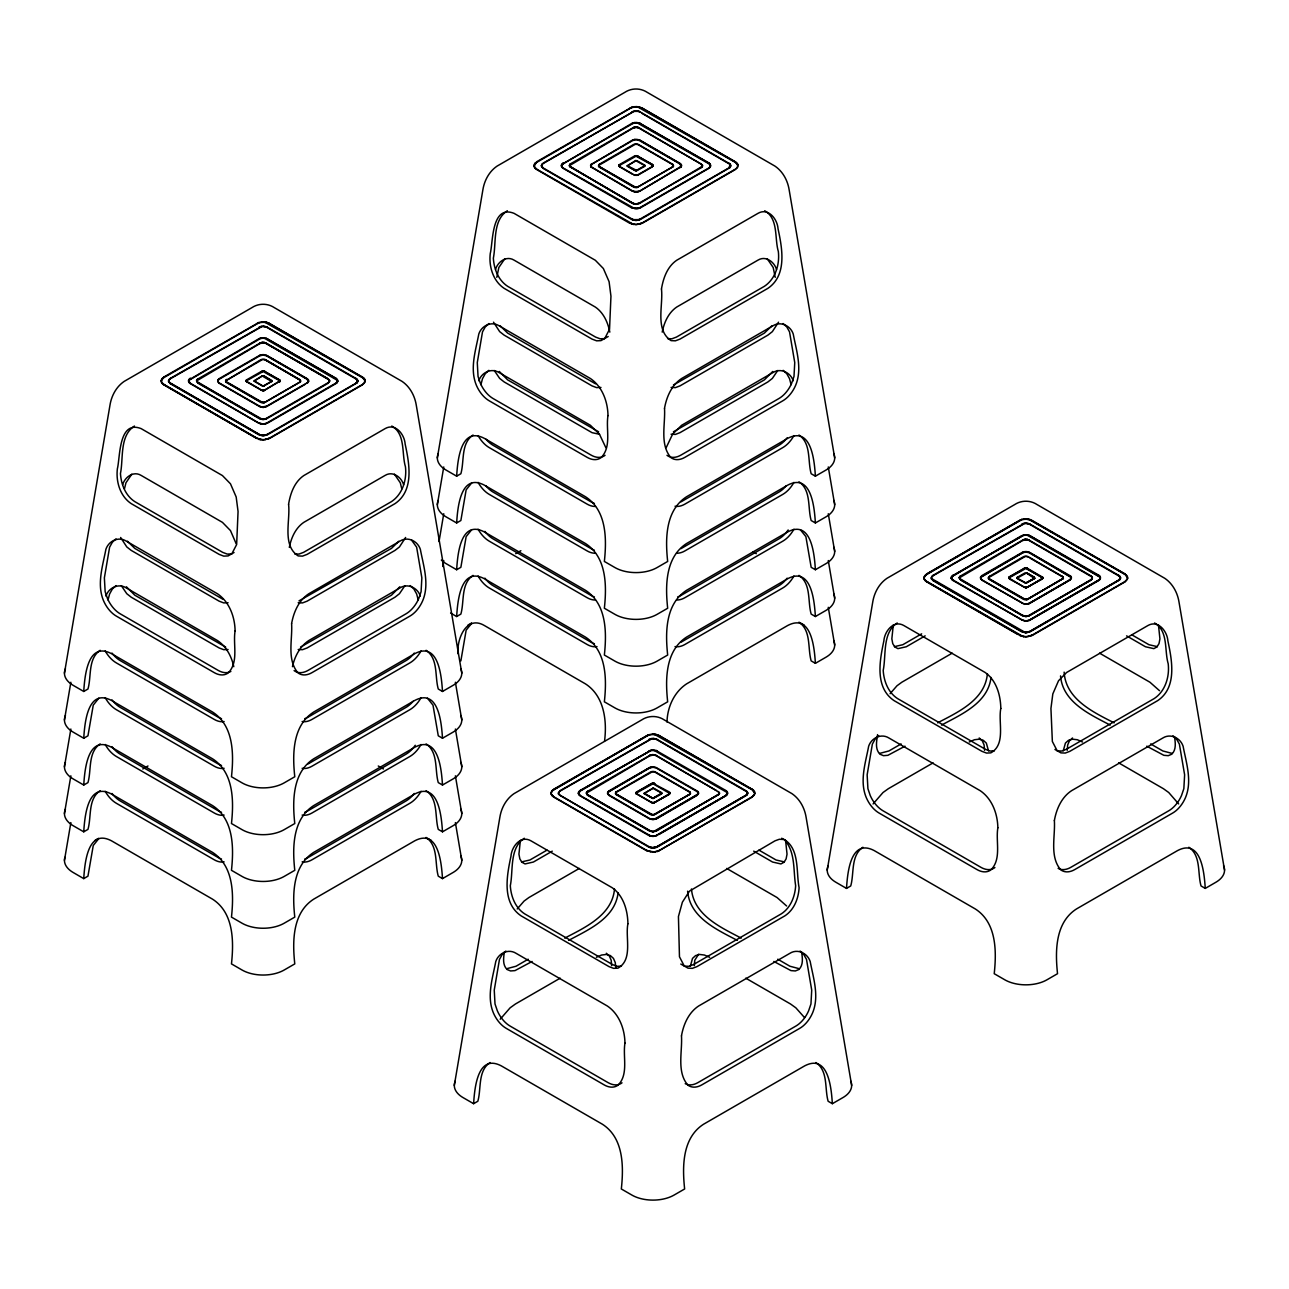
<?xml version="1.0" encoding="UTF-8"?>
<svg xmlns="http://www.w3.org/2000/svg" width="1289" height="1289" viewBox="0 0 1289 1289"><rect width="100%" height="100%" fill="white"/><g stroke="black" fill="none" stroke-linecap="round" stroke-linejoin="round"><path stroke-width="1.5" d="M604.557 741.03C607.151 720.68 604.187 695.979 585.464 683.879L484.342 625.503C466.328 614.837 456.499 639.425 458.078 653.797M667.009 722.082C667.283 707.355 674.066 692.145 686.57 683.879L787.692 625.503C811.796 612.887 814.422 648.866 815.389 663.319L825.943 657.229A29.84 17.224 0 0 0 833.677 640.585M694.304 965.606L694.787 960.224L698.638 954.182M1067.211 750.327L1067.679 744.945L1069.499 740.724L1072.545 737.969M690.34 966.202L692.515 958.388L695.577 955.6L699.637 954.456L704.422 955.036L709.611 957.276M1063.232 750.907L1065.423 743.092L1068.468 740.321L1072.529 739.177L1077.314 739.741L1082.502 741.997M618.124 892.729C615.095 918.348 588.396 929.707 568.642 940.39M991.032 677.434C988.002 703.069 961.288 714.412 941.534 725.095M504.386 951.894C503.516 957.791 502.372 964.897 507.076 969.505L510.589 970.955L514.988 970.617L532.115 961.465M520.385 840.315L518.935 854.14L519.854 858.893L521.932 862.244L525.042 863.936L533.404 862.035L552.272 851.143M614.515 888.975C612.227 915.303 584.98 927.468 564.727 938.134M877.567 734.617C876.697 741.094 874.764 749.038 879.968 754.21L883.481 755.676L887.879 755.322L905.007 746.186M893.277 625.02L891.843 638.845L892.745 643.614L894.824 646.949L897.934 648.641L906.296 646.756L925.164 635.864M987.406 673.68C985.118 700.008 957.872 712.173 937.619 722.839M496.797 277.344L498.859 267.468L504.74 258.847M460.866 660.886L466.151 630.192L471.726 623.248M65.465 668.717A29.84 17.224 0 0 0 73.199 685.361L83.737 691.468C84.72 676.999 87.346 641.02 111.434 653.636L212.556 712.027C233.921 725.771 233.857 754.419 231.472 776.751L242.01 782.842A29.84 17.224 0 0 0 284.225 782.842L294.778 776.751C292.377 754.419 292.329 725.771 313.678 712.027L414.8 653.636C438.904 641.02 441.515 676.999 442.498 691.468L453.051 685.361A29.84 17.224 0 0 0 460.769 668.717M65.465 715.508A29.84 17.224 0 0 0 73.199 732.152L83.737 738.243C84.72 723.79 87.346 687.81 111.434 700.426L212.556 758.802C233.921 772.546 233.857 801.21 231.472 823.542L242.01 829.633A29.84 17.224 0 0 0 284.225 829.633L294.778 823.542C292.377 801.21 292.329 772.546 313.678 758.802L414.8 700.426C438.904 687.81 441.515 723.79 442.498 738.243L453.051 732.152A29.84 17.224 0 0 0 460.769 715.508M65.465 762.298A29.84 17.224 0 0 0 73.199 778.943L83.737 785.033C84.72 770.58 87.346 734.601 111.434 747.217L212.556 805.593C233.921 819.337 233.857 847.985 231.472 870.317L242.01 876.407A29.84 17.224 0 0 0 284.225 876.407L294.778 870.317C292.377 847.985 292.329 819.337 313.678 805.593L414.8 747.217C438.904 734.601 441.515 770.58 442.498 785.033L453.051 778.943A29.84 17.224 0 0 0 460.769 762.298M65.465 809.089A29.84 17.224 0 0 0 73.199 825.733L83.737 831.824C84.72 817.371 87.346 781.392 111.434 793.992L212.556 852.383C233.921 866.127 233.857 894.775 231.472 917.107L242.01 923.198A29.84 17.224 0 0 0 284.225 923.198L294.778 917.107C292.377 894.775 292.329 866.127 313.678 852.383L414.8 793.992C438.904 781.392 441.515 817.371 442.498 831.824L453.051 825.733A29.84 17.224 0 0 0 460.769 809.089M64.901 857.33A29.84 17.224 0 0 0 73.199 872.508L83.737 878.615C84.72 864.146 87.346 828.166 111.434 840.782L212.556 899.174C233.921 912.918 233.857 941.566 231.472 963.898L242.01 969.989A29.84 17.224 0 0 0 284.225 969.989L294.778 963.898C292.377 941.566 292.329 912.918 313.678 899.174L414.8 840.782C438.904 828.166 441.515 864.146 442.498 878.615L453.051 872.508A29.84 17.224 0 0 0 460.769 855.88M438.357 453.438A29.84 17.224 0 0 0 446.091 470.082L456.644 476.173C457.611 461.72 460.237 425.741 484.342 438.357L585.464 496.732C606.813 510.476 606.765 539.124 604.364 561.456L614.917 567.547A29.84 17.224 0 0 0 657.116 567.547L667.67 561.456C665.269 539.124 665.221 510.476 686.57 496.732L787.692 438.357C811.796 425.741 814.422 461.72 815.389 476.173L825.943 470.082A29.84 17.224 0 0 0 833.677 453.438M438.357 500.229A29.84 17.224 0 0 0 446.091 516.873L456.644 522.963C457.611 508.494 460.237 472.515 484.342 485.131L585.464 543.523C606.813 557.267 606.765 585.915 604.364 608.247L614.917 614.337A29.84 17.224 0 0 0 657.116 614.337L667.67 608.247C665.269 585.915 665.221 557.267 686.57 543.523L787.692 485.131C811.796 472.515 814.422 508.494 815.389 522.963L825.943 516.873A29.84 17.224 0 0 0 833.677 500.229M441.337 560.087A29.84 17.224 0 0 0 446.091 563.647L456.644 569.738C457.611 555.285 460.237 519.306 484.342 531.922L585.464 590.298C606.813 604.058 606.765 632.706 604.364 655.038L614.917 661.128A29.84 17.224 0 0 0 657.116 661.128L667.67 655.038C665.269 632.706 665.221 604.058 686.57 590.298L787.692 531.922C811.796 519.306 814.422 555.285 815.389 569.738L825.943 563.647A29.84 17.224 0 0 0 833.677 547.003M450.602 613.048L456.644 616.529C457.611 602.076 460.237 566.097 484.342 578.713L585.464 637.088C606.813 650.832 606.765 679.496 604.364 701.812L614.917 707.903A29.84 17.224 0 0 0 657.116 707.903L667.67 701.812C665.269 679.496 665.221 650.832 686.57 637.088L787.692 578.713C811.796 566.097 814.422 602.076 815.389 616.529L825.943 610.438A29.84 17.224 0 0 0 833.677 593.794M455.323 1080.955A29.84 17.224 0 0 0 463.057 1097.6L473.611 1103.69C474.578 1089.237 477.204 1053.258 501.308 1065.874L602.43 1124.25C623.779 1137.994 623.731 1166.642 621.33 1188.974L631.884 1195.064A29.84 17.224 0 0 0 674.083 1195.064L684.636 1188.974C682.235 1166.642 682.187 1137.994 703.536 1124.25L804.658 1065.874C828.763 1053.258 831.389 1089.237 832.356 1103.69L842.909 1097.6A29.84 17.224 0 0 0 850.643 1080.955M828.231 865.66A29.84 17.224 0 0 0 835.949 882.304L846.502 888.411C847.485 873.942 850.096 837.963 874.2 850.579L975.322 908.971C996.671 922.715 996.623 951.363 994.222 973.694L1004.776 979.785A29.84 17.224 0 0 0 1046.99 979.785L1057.528 973.694C1055.143 951.363 1055.079 922.715 1076.444 908.971L1177.566 850.579C1201.654 837.963 1204.28 873.942 1205.263 888.411L1215.801 882.304A29.84 17.224 0 0 0 1223.535 865.66M64.45 673.18L109.984 405.133C111.482 395.787 116.252 386.797 124.195 381.383L251.838 307.684C258.622 303.141 267.613 303.141 274.396 307.684L402.055 381.383C409.983 386.797 414.752 395.787 416.266 405.133L461.784 673.18M64.45 719.971L70.863 682.252M64.45 766.762L70.863 729.026M64.45 813.552L70.863 775.817M64.45 860.327L70.863 822.608M437.342 457.901L482.876 189.854C484.374 180.492 489.143 171.518 497.087 166.104L624.73 92.405C631.529 87.861 640.504 87.861 647.304 92.405L774.947 166.104C782.89 171.518 787.66 180.492 789.158 189.854L834.692 457.901M437.342 504.676L443.754 466.956M439.033 541.541L443.754 513.747M442.739 566.483L443.754 560.538M454.308 1085.419L499.842 817.371C501.34 808.01 506.11 799.035 514.053 793.621L641.696 719.923C648.496 715.379 657.471 715.379 664.27 719.923L791.913 793.621C799.857 799.035 804.626 808.01 806.124 817.371L851.658 1085.419M827.216 870.123L872.734 602.076C874.248 592.731 879.017 583.74 886.945 578.326L1014.604 504.627C1021.387 500.084 1030.378 500.084 1037.162 504.627L1164.805 578.326C1172.748 583.74 1177.518 592.731 1179.016 602.076L1224.55 870.123M289.316 547.406C291.201 537.867 295.519 528.007 303.785 522.367L385.121 475.399C392.726 470.678 401.378 477.091 403.602 484.68M662.208 332.127C664.109 322.572 668.411 312.728 676.677 307.072L758.013 260.104C765.634 255.383 774.27 261.796 776.494 269.385M292.458 666.687C294.665 656.52 299.886 646.45 308.732 640.585L399.961 587.913C407.662 582.918 417.652 587.784 420.343 596.082M161.222 380.787L163.912 377.178A8.975 5.188 0 0 0 163.912 384.509L256.769 438.115L263.117 440.032L269.449 438.518L362.306 384.912L364.626 382.591L364.626 379.578M170.374 378.386L168.537 380.835L170.277 383.268L260.185 434.892M258.896 423.243L190.401 383.687A5.962 3.448 0 0 1 188.661 381.254L188.806 379.917M305.445 384.186L266.501 406.663L263.117 407.469L259.75 406.663L219.098 383.204L217.712 381.254L219.098 379.304L259.75 355.845L263.117 355.039L266.501 355.845L307.136 379.304L308.377 381.963M225.704 380.803L260.684 359.808A3.496 2.014 0 0 1 265.598 359.792L300.385 380.271M246.344 380.561L246.344 381.608L261.409 390.18L264.374 390.39M254.207 381.254L263.117 386.394L272.027 381.254L263.907 375.889L271.85 380.497M280.067 380.787L279.906 381.608L279.745 380.078M337.396 381.77L337.589 380.883M541.509 165.491L542.331 163.8M639.006 208.496L631.803 207.948L563.293 168.408A5.962 3.448 0 0 1 561.553 165.959L561.698 164.621M561.553 165.959L563.293 163.526L633.028 123.438A5.962 3.448 0 0 1 637.556 123.083L709.675 164.235L708.773 163.059M590.765 166.684L592.005 164.009L632.641 140.549L636.009 139.744L639.392 140.549L680.028 164.009L681.269 166.684M632.722 174.369L619.848 166.942L619.236 165.266M644.758 165.33L644.581 166.458L636.009 171.115L627.147 166.136L635.735 160.432M652.798 165.234L652.572 166.249M551.08 793.025L552.304 790.415M702.36 166.297L639.392 203.565L636.009 204.371L632.641 203.565L569.674 166.297M710.287 166.474L710.481 165.588M657.197 835.465L652.991 836.48L648.77 835.465L580.259 795.925A5.962 3.448 0 0 1 578.519 793.492L580.163 790.511M578.519 793.492L580.259 791.043L649.994 750.955A5.962 3.448 0 0 1 654.522 750.617L727.254 792.59A5.962 3.448 0 0 1 725.707 795.925L658.921 834.482M737.517 164.621L735.197 162.317L638.184 107.213A8.362 4.818 0 0 0 630.112 108.453L536.836 162.317A8.959 5.172 0 0 0 536.836 169.616L629.693 223.223L636.009 224.737L642.341 223.223L735.197 169.616L737.517 167.296L737.517 164.283M607.57 793.492L608.972 791.543L649.608 768.067L652.991 767.261L656.359 768.067L696.995 791.543L698.396 793.492L696.995 795.442L656.359 818.902L652.991 819.707L649.608 818.902L608.972 795.442L607.57 793.138M615.562 793.041L615.997 792.074L615.643 792.944A3.577 2.062 0 0 0 615.997 794.523L650.446 814.519A3.577 2.062 0 0 0 653.91 815.051L690.324 794.024A3.577 2.062 0 0 0 689.406 792.026L655.521 772.465A3.577 2.062 0 0 0 652.057 771.918L615.997 792.445M636.202 792.783L636.202 793.508M644.065 793.492L652.991 798.632L661.547 793.976L661.45 792.574M661.837 793.251L652.991 788.336L644.113 793.315M636.073 793.38L652.991 803.224L669.152 794.459L669.942 793.025M719.326 793.815L656.359 831.083L652.991 831.888L649.608 831.083L587.865 795.442L586.463 793.106A4.753 2.739 0 0 1 587.881 791.14L649.688 755.467A4.721 2.723 0 0 1 652.991 754.661L652.991 755.08A4.769 2.755 0 0 1 656.359 755.886L716.394 790.544M727.463 793.106L725.723 795.522M747.491 793.025L746.702 794.717M752.26 789.303A9.087 5.237 0 0 1 752.26 796.715L657.454 851.578L752.164 797.15L754.79 793.492L752.244 789.335L658.985 735.439L655.166 734.214M923.987 577.73L926.678 574.121L1021.661 519.403M951.62 579.083A5.962 3.448 0 0 1 951.411 578.197L953.151 575.377M951.411 578.197L953.167 575.764L1022.902 535.66A5.962 3.448 0 0 1 1027.43 535.322L1100.145 577.311A5.962 3.448 0 0 1 1098.599 580.63L1028.864 620.734M1023.498 603.703L981.864 580.147L980.623 577.488L1022.499 552.788L1025.883 551.982L1029.25 552.788L1071.127 577.488L1069.902 580.147L1029.25 603.606L1024.642 604.332M988.47 577.746L989.565 576.296A3.448 1.998 0 0 0 989.565 579.132M1042.833 577.73L1042.044 579.18L1025.883 587.929L1009.722 579.18L1009.094 577.504M1017.247 577.408L1017.311 578.68L1025.883 583.337L1034.632 578.535L1026.721 573.251M1034.793 578.197L1026.157 582.757M1100.145 578.713L1100.355 577.81M1120.399 577.73L1118.691 580.163M1019.551 635.461L1025.883 636.975L1032.215 635.461L1125.071 581.855L1127.682 578.197L1125.136 574.04M124.453 488.837L125.968 482.763L131.832 474.143M108.034 599.965L109.613 593.939L112.336 589.057L115.994 585.609M480.926 384.686L482.505 378.66L485.228 373.762L488.885 370.33M666.187 447.67L672.632 434.103L681.623 425.289L772.852 372.618C780.554 367.623 790.56 372.489 793.234 380.803M122.648 484.68C124.872 477.091 133.508 470.678 141.113 475.399L222.449 522.367L230.473 530.585L236.177 543.732M495.54 269.385C497.763 261.796 506.4 255.383 514.021 260.104L595.341 307.072C603.623 312.728 607.925 322.572 609.826 332.127M405.632 537.465L399.445 546.939L395.014 550.403L307.088 601.173L302.496 602.914L298.178 602.72M404.859 585.77L399.445 593.713L395.014 597.194L307.088 647.964L302.496 649.688L298.178 649.495M778.524 322.186L772.353 331.644L767.906 335.124L679.98 385.894L675.404 387.618L671.07 387.425M777.766 370.475L772.353 378.434L767.906 381.915L679.98 432.669L675.404 434.409L671.07 434.216M105.891 596.082C108.582 587.784 118.588 582.918 126.274 587.913L217.503 640.585C226.348 646.45 231.585 656.52 233.792 666.687M478.799 380.803C481.474 372.489 491.48 367.623 499.181 372.618L590.41 425.289L599.401 434.103L605.846 447.67M161.592 379.498L162.495 378.241M168.843 379.901L169.439 379.095M188.855 379.981L258.847 338.765A5.994 3.464 0 0 1 267.355 338.846M188.855 380.368L260.136 338.717A5.962 3.448 0 0 1 264.664 338.379L337.38 380.368A5.962 3.448 0 0 1 335.833 383.687L267.339 423.243M329.001 379.868L266.501 343.664A4.769 2.755 0 0 0 263.117 342.858L259.75 343.664L196.605 380.916A4.753 2.739 0 0 1 198.023 378.902L259.83 343.228A4.721 2.723 0 0 1 263.117 342.439M217.841 380.126L219.082 378.885A4.802 2.771 0 0 0 219.082 382.801M225.768 380.722L262.199 359.695A3.577 2.062 0 0 1 265.647 360.227L299.547 379.788A3.577 2.062 0 0 1 300.466 381.786L264.052 402.812A3.577 2.062 0 0 1 260.587 402.281L226.139 382.285A3.577 2.062 0 0 1 225.768 380.722L225.768 380.384M246.344 380.9L263.117 371.522L279.906 380.9L264.342 390.39M254.271 380.658L262.36 375.889L254.255 381.077M271.866 381.592L262.521 376.195M280.035 381.141L263.117 390.986L246.215 381.141M307.136 383.204L308.506 381.512M196.605 380.883L198.007 383.204L259.75 418.844L263.117 419.666L266.501 418.844L328.244 383.204L329.63 380.883L328.147 378.869M336.8 382.607L337.428 381.705M633.705 224.56L536.691 169.197A8.975 5.188 0 0 1 536.82 161.882L534.21 165.959M534.484 164.202L535.386 162.962M561.746 164.686L631.739 123.47A5.994 3.464 0 0 1 640.246 123.551L708.869 162.978M702.537 165.959L701.135 164.009L639.392 128.368A4.769 2.755 0 0 0 636.009 127.563L632.641 128.368L569.496 165.62A4.753 2.739 0 0 1 570.914 163.606L632.722 127.949A4.64 2.691 0 0 1 639.312 127.949L702.344 164.847A4.721 2.723 0 0 1 701.103 167.457A4.657 2.691 0 0 0 702.408 165.475M590.733 164.831L632.577 140.05M598.676 165.056L599.691 164.074A3.448 1.998 0 0 0 599.691 166.893L635.123 186.969M598.676 165.427L635.09 144.4A3.577 2.062 0 0 1 638.554 144.932L672.439 164.509A3.577 2.062 0 0 1 673.357 166.507L636.943 187.533A3.577 2.062 0 0 1 633.479 186.986L599.031 167.006A3.577 2.062 0 0 1 598.676 165.427L598.676 165.089M619.236 165.604L636.009 156.227L652.556 165.282M636.009 170.68L644.758 165.637L636.009 160.819L627.276 165.637M639.392 191.384L681.398 166.217M709.691 167.312L710.336 166.426M578.713 792.219L579.325 791.768M652.991 755.08L649.608 755.886L586.463 793.138M607.715 792.348L649.592 767.648A4.802 2.771 0 0 1 656.375 767.648L697.14 790.979A4.947 2.852 0 0 1 697.123 795.023L654.216 819.24M636.202 793.138L652.991 783.76L669.845 793.492M653.281 787.95L644.113 793.67M652.153 798.004L644.258 793.412L652.991 798.245L661.773 793.186M698.364 793.734L655.376 819.337M1024.368 523.286L933.043 575.361L931.303 577.778L933.043 580.211L1021.678 631.384M951.491 576.795L1021.597 535.708M1025.883 539.801L1022.499 540.607L959.354 577.859A4.753 2.739 0 0 1 960.772 575.845L1022.596 540.172A4.721 2.723 0 0 1 1025.883 539.382L1025.883 539.801A4.769 2.755 0 0 1 1029.25 540.607L1092.234 577.15M980.607 577.069L1024.642 551.692M1026.801 599.756L1063.216 578.358L1026.801 599.756A3.577 2.062 0 0 1 1023.353 599.224L988.889 579.228A3.577 2.062 0 0 1 988.534 577.665L1024.948 556.639A3.577 2.062 0 0 1 1028.413 557.17M1009.094 577.843L1025.883 568.465L1042.656 577.843L1025.883 567.982A2.417 1.386 0 0 1 1027.591 568.449L1042.044 576.844L1042.656 578.552M1017.134 578.165L1026.721 572.88M1042.785 578.084L1027.687 587.123A2.562 1.482 0 0 1 1024.078 587.123L1008.965 578.084M1071.256 578.455L1069.918 579.744M959.37 577.81L960.756 580.147L1022.499 615.788L1025.883 616.609L1029.25 615.788L1090.993 580.147L1092.395 578.197L1091.686 576.376M1099.549 579.551L1100.194 578.648M517.195 908.971L524.091 901.059L528.909 897.531L579.309 868.432M890.103 693.675L896.983 685.78L901.817 682.235L952.2 653.152M231.827 553.819L236.644 544.538L238.062 511.491L236.177 496.958L230.473 483.81L222.449 475.577L141.113 428.609C118.443 419.698 120.248 457.321 117.38 468.713C115.817 481.57 120.054 496.168 131.22 503.628L219.162 554.383L223.738 556.123L228.072 555.93L234.066 552.498M604.718 338.524L609.536 329.259L610.954 296.196L609.085 281.663L603.365 268.515L595.341 260.281L514.021 213.33C491.335 204.419 493.139 242.042 490.271 253.434C488.708 266.275 492.946 280.889 504.128 288.333L592.054 339.104L596.63 340.828L600.964 340.634L608.215 336.51M500.196 1019.228L510.122 1007.821L515.455 1003.986L560.216 978.158M873.088 803.933L883.013 792.526L888.363 788.691L933.107 762.862M398.865 541.203L391.502 548.373L298.984 600.883M399.832 586.769L391.502 595.164L300.514 647.094M771.757 325.924L764.393 333.094L673.406 385.008M772.723 371.474L764.393 379.868L673.406 431.799M115.994 538.834L112.336 542.266L109.613 547.164L104.377 577.875L105.15 591.732L107.503 598.628A24.765 15.645 65.2 0 0 120.296 613.87L218.115 670.361A24.765 15.645 65.2 0 0 230.876 671.44M488.885 323.539L485.228 326.971L482.505 331.869L477.284 362.596L478.042 376.436L480.394 383.349A24.765 15.645 65.2 0 0 493.188 398.591L591.023 455.065A24.765 15.645 65.2 0 0 605.057 455.323M505.852 951.056L502.194 954.488L499.471 959.387L494.251 990.113L495.008 1003.954L497.361 1010.866A24.765 15.645 65.2 0 0 510.17 1026.108L607.989 1082.583A24.765 15.645 65.2 0 0 622.023 1082.841M878.76 735.777L875.086 739.209L872.363 744.107L867.143 774.818L867.916 788.675L870.252 795.571A24.765 15.645 65.2 0 0 883.062 810.813L980.881 867.304A24.765 15.645 65.2 0 0 994.915 867.545M100.155 650.301C87.765 658.76 91.583 676.467 87.958 689.019L83.737 691.468M98.834 698.171L93.259 705.131L87.958 735.81L83.737 738.243M473.047 435.021C460.656 443.464 464.491 461.188 460.866 473.74L456.644 476.173M100.155 743.882C87.765 752.325 91.583 770.049 87.958 782.6L83.737 785.033M471.726 482.892L466.151 489.836L460.866 520.514L456.644 522.963M100.155 790.656C87.765 799.116 91.583 816.823 87.958 829.391L83.737 831.824M471.726 529.666L466.151 536.627L460.866 567.305L456.644 569.738M98.834 838.543L93.259 845.487L87.958 876.166L83.737 878.615M473.047 575.377C460.656 583.82 464.491 601.544 460.866 614.096L456.644 616.529M490.013 1062.539C477.623 1070.982 481.458 1088.706 477.832 1101.257L473.611 1103.69M862.905 847.244C850.531 855.703 854.349 873.41 850.724 885.962L846.502 888.411M190.385 378.402L189.451 379.53M271.85 381.173L263.874 385.653M563.277 163.107L562.342 164.235M264.052 402.812L300.466 381.786M307.153 382.801L307.894 382.64M328.985 382.205L266.404 418.313A4.64 2.691 0 0 1 261.925 419.006M260.088 423.356L261.57 423.727A5.978 3.448 0 0 0 266.114 423.404L336.832 382.543M356.924 379.192L356.924 379.53A5.962 3.448 0 0 1 356.924 382.978L267.339 434.86L263.117 435.875L258.896 434.86L170.261 383.687L168.714 381.802M652.669 166.217L652.202 166.539A2.433 1.402 0 0 0 652.927 165.524M680.914 166.893L638.409 191.819L633.624 191.481M709.723 167.264L708.757 167.989A6.058 3.496 0 0 0 708.805 163.026L639.07 122.89L640.295 123.47M729.816 163.896L729.816 164.235A5.962 3.448 0 0 1 729.816 167.683L640.23 219.581L636.009 220.58L631.803 219.581L543.168 168.408L541.622 166.523M552.353 790.479L647.062 735.552A8.379 4.834 0 0 1 658.905 735.552L752.18 789.448M560.232 790.624L558.411 793.073L560.151 795.506L648.85 846.551A5.849 3.368 0 0 0 657.116 846.551L745.767 795.426A5.849 3.368 0 0 0 745.735 790.624L746.782 791.768A5.962 3.448 0 0 1 746.782 795.216L657.197 847.099L652.991 848.098L648.77 847.099L558.588 794.378A5.962 3.448 0 0 1 558.588 792.59M616.013 792.042L650.542 772.03A3.496 2.014 0 0 1 655.457 772.03L689.406 791.655M616.11 792.01L616.658 791.591A3.448 1.998 0 0 0 616.658 794.411L652.089 814.487M932.189 576.038L933.123 575.329M661.66 793.331L653.507 797.988M689.969 794.137L653.894 814.567M652.991 831.888L718.843 794.443M1017.408 577.279L1017.005 578.374M1099.598 579.486L1028.88 620.331A5.978 3.448 0 0 1 1024.336 620.702L1021.597 619.751A6.091 3.513 0 0 0 1030.185 619.751L1098.695 580.195A6.139 3.545 0 0 0 1098.727 575.2L1028.912 535.161M1119.69 576.135L1119.69 576.473A5.962 3.448 0 0 1 1119.69 579.921L1030.104 631.803L1025.883 632.818L1021.661 631.803L933.027 580.63L931.48 578.745M163.8 377.049L258.896 322.459M536.691 161.753L631.787 107.18M170.277 378.418L261.619 326.343M634.51 111.063L543.185 163.123L541.444 165.556L543.185 167.973L633.076 219.613M218.969 378.757L259.685 355.329M599.611 164.106L633.576 144.513A3.496 2.014 0 0 1 638.49 144.513L672.439 164.122M636.943 187.533L673.357 166.507M563.164 162.978A6.139 3.545 0 0 0 563.164 167.989L634.462 208.447A5.978 3.448 0 0 0 639.006 208.125L708.869 167.989M640.23 207.948L708.741 168.408A5.962 3.448 0 0 0 710.271 165.073L710.271 164.734M265.437 439.485L269.546 438.099L362.435 384.493A9.12 5.269 0 0 0 362.435 377.049L269.095 323.233L263.117 321.863M642.357 222.82L735.342 169.197A9.12 5.269 0 0 0 735.326 161.753L641.986 107.954L636.009 106.568M142.805 768.969L147.977 765.988M515.713 553.674L520.869 550.693M681.011 501.856L778.83 445.366A24.765 15.645 -65.2 0 0 787.144 437.809M95.048 840.412L98.512 838.398M467.939 625.117L471.403 623.119M308.119 763.926L405.938 707.452A24.765 15.645 -65.2 0 0 413.173 701.232M681.011 548.631L778.83 492.156A24.765 15.645 -65.2 0 0 786.064 485.937M681.011 642.212L778.83 585.738A24.765 15.645 -65.2 0 0 787.144 578.165M553.658 789.271L648.754 734.698M926.565 573.992L1019.905 520.176A8.379 4.834 0 0 1 1031.796 520.273L1125.2 573.992M560.151 790.64L651.477 738.581M651.412 750.101L580.131 790.495A6.139 3.545 0 0 0 580.131 795.506L651.444 836.368M580.243 790.624L649.994 750.955M953.151 575.345L1024.304 534.806M608.827 790.979L649.543 767.567M981.735 575.7L1022.451 552.272M989.485 576.328L1023.434 556.751A3.496 2.014 0 0 1 1028.348 556.735L1062.297 576.36M1017.327 577.311L1025.126 572.832M547.035 850.112L529.876 860.005L521.529 861.906M921.651 633.834L902.783 644.726L894.421 646.627M1026.64 582.596L1034.374 578.181M651.283 802.419L636.685 794.04A2.562 1.482 0 0 1 636.685 791.962L651.235 783.648A2.514 1.45 0 0 1 654.748 783.615A2.417 1.386 0 0 0 652.991 783.325L669.281 791.962A2.562 1.482 0 0 1 669.281 794.04L654.796 802.403A2.562 1.482 0 0 1 651.171 802.403L654.764 802.386L669.249 794.024A2.433 1.402 0 0 0 669.893 793.041M1024.127 587.091L1027.655 587.107L1042.14 578.745M1025.883 599.272A3.448 1.998 0 0 0 1028.316 598.676L1062.233 579.164A3.496 2.014 0 0 0 1062.233 576.296L1063.135 577.214M1029.266 603.204L1069.999 579.712A4.947 2.852 0 0 0 1070.031 575.7L1029.315 552.272M1028.268 604.042L1070.031 579.728M719.375 793.009A4.657 2.691 0 0 1 718.005 794.91L656.278 830.551A4.64 2.691 0 0 1 651.783 831.244L650.639 831.002M657.293 750.971L656.02 750.44L725.836 790.495A6.139 3.545 0 0 1 725.836 795.506L655.972 835.61M725.836 795.506L657.326 835.063A6.091 3.513 0 0 1 648.673 835.046M1118.723 580.211L1030.088 631.384L1025.883 632.303M1028.203 636.428L1032.296 635.042L1125.2 581.436M528.2 959.209L516.035 966.234L506.69 968.716M901.108 743.93L888.927 750.955L879.581 753.421M507.367 210.735C492.317 220.451 496.458 242.799 493.349 258.187C493.993 268.918 498.311 280.229 507.64 286.303L595.566 337.074L600.158 338.798L604.46 338.62M134.459 426.031C119.41 435.746 123.567 458.094 120.457 473.466C121.102 484.213 125.42 495.524 134.749 501.598L222.675 552.353L227.251 554.093L231.569 553.899M897.225 622.974C882.175 632.69 886.333 655.038 883.207 670.409C883.851 681.156 888.185 692.467 897.498 698.541L985.424 749.296L990.016 751.036L994.335 750.843M524.333 838.253C509.284 847.985 513.425 870.317 510.315 885.704C510.96 896.435 515.278 907.762 524.607 913.82L612.533 964.591L617.125 966.315L621.427 966.138M633.028 111.805L543.168 163.526A5.962 3.448 0 0 0 541.622 166.861M631.787 123.599L634.446 122.568L633.028 123.438M634.784 139.454L632.641 140.163A4.802 2.771 0 0 1 639.408 140.13M627.372 165.782L636.847 170.486M258.896 338.894L261.554 337.863M261.876 354.749L259.733 355.458A4.802 2.771 0 0 1 266.517 355.41L307.136 378.918L308.538 381.254M570.141 164.589L570.141 164.251A4.721 2.723 0 0 0 569.706 166.233L632.641 203.179A4.753 2.739 0 0 0 636.009 203.936L639.376 203.13M261.409 371.506L262.505 371.57M262.295 375.905L263.423 375.711M633.028 220.129L633.028 219.775A5.962 3.448 0 0 0 639.006 219.742L640.198 219.114M266.485 418.426L265.502 419.296M260.136 435.408L260.136 435.07A5.962 3.448 0 0 0 266.098 435.021L267.306 434.393M649.608 767.696L651.751 766.971M969.247 741.997L974.452 739.741L979.221 739.177L983.281 740.321L986.343 743.092L988.518 750.907M596.356 957.276L601.56 955.036L606.329 954.456L610.39 955.6L613.451 958.388L615.288 962.609L615.788 967.991M634.269 174.869L637.797 174.869A2.562 1.482 0 0 1 634.204 174.885L619.719 166.523A2.481 1.434 0 0 1 619.397 164.783M634.333 175.288L637.701 175.288L652.17 166.942L652.202 164.573L652.879 165.121M638.442 191.4L634.768 191.674M638.957 219.613L633.06 219.646M264.664 326.745A5.962 3.448 0 0 0 261.57 326.745L170.261 378.821A5.962 3.448 0 0 0 168.714 382.14M263.713 386.313L262.295 385.782M263.713 385.878L262.811 385.991M264.342 419.086L265.486 418.812M188.597 380.803L190.385 383.284L260.136 423.791L266.098 423.791M266.066 434.892L260.169 434.941M1119.69 576.473L1030.104 524.591A5.962 3.448 0 0 0 1024.336 523.688L933.027 575.764A5.962 3.448 0 0 0 931.48 579.083M1026.463 582.821L1025.045 582.725M1027.124 603.945L1028.316 603.623M1025.883 616.609L1028.235 615.755M746.782 791.768L657.197 739.87A5.962 3.448 0 0 0 651.444 738.984L560.135 791.043A5.962 3.448 0 0 0 559.184 791.768M655.295 851.707L657.535 851.159M197.281 379.449A4.721 2.723 0 0 0 196.814 381.512L259.75 418.474A4.753 2.739 0 0 0 263.117 419.231L264.358 419.183M1024.626 603.913L1027.124 603.913M1027.107 616.029L1025.883 616.126A4.753 2.739 0 0 1 1022.515 615.369L959.548 578.487A4.721 2.723 0 0 1 960.047 576.392M651.735 819.192L654.232 819.192M652.991 847.582L657.164 846.631L746.734 794.749A5.962 3.448 0 0 0 747.378 792.219L746.702 791.317M754.484 792.155L752.164 789.835L655.15 734.73A8.362 4.818 0 0 0 647.078 735.971L553.803 789.835A8.959 5.172 0 0 0 553.803 797.15L646.659 850.756L655.295 852.093M600.964 387.425L596.63 387.618L592.054 385.894L504.128 335.124L499.681 331.644L493.51 322.186M599.514 434.28L592.054 432.669L504.128 381.915L499.681 378.434L494.267 370.475M228.072 602.72L223.738 602.914L219.162 601.173L131.22 550.403L126.789 546.939L120.618 537.465M228.072 649.495L223.738 649.688L219.162 647.964L131.22 597.194L126.789 593.713L121.375 585.77M1157.329 646.627L1148.982 644.726L1131.823 634.816M784.437 861.906L776.091 860.005L758.931 850.112M667.573 338.62L671.875 338.798L676.467 337.074L764.393 286.303C775.559 278.859 779.845 264.293 778.33 251.452C774.431 238.546 778.653 218.518 764.667 210.735M294.665 553.899L298.984 554.093L303.576 552.353L391.502 501.598C402.651 494.154 406.953 479.589 405.439 466.747C401.54 453.841 405.761 433.797 391.775 426.031M1057.431 750.843L1061.749 751.036L1066.325 749.296L1154.251 698.541C1165.417 691.097 1169.703 676.532 1168.188 663.69C1164.289 650.784 1168.511 630.74 1154.541 622.974M684.54 966.138L688.842 966.315L693.434 964.591L781.36 913.82C790.689 907.762 795.007 896.435 795.651 885.704C793.154 870.429 795.635 851.626 784.26 839.59M783.599 839.477L779.313 839.268L774.979 840.847L689.47 891.134L682.38 902.187L678.433 916.527L679.464 956.776L684.282 966.057M636.009 110.935L637.556 111.047M636.009 122.584L637.556 123.083M636.863 160.642L635.703 160.835M263.117 326.23L267.306 327.229L355.973 378.434L357.665 380.803L355.941 383.22L267.258 434.329A5.849 3.368 0 0 1 258.992 434.329L169.439 382.462M263.117 337.879L264.664 338.379M261.876 406.97L266.549 406.244L307.265 382.785A4.947 2.852 0 0 0 307.265 378.757L266.549 355.329M1025.883 518.806L1031.78 520.692L1125.071 574.54L1127.376 576.86M1025.883 523.173L1030.072 524.172L1118.723 575.377M1025.883 534.822L1027.43 535.322M652.991 734.086L655.15 734.73M652.991 738.452L657.164 739.451L745.832 790.673M652.991 750.117L654.522 750.617M1172.168 753.421L1162.823 750.955L1150.658 743.93M799.277 968.716L789.931 966.234L777.766 959.209M637.556 111.063L638.99 111.402M637.233 127.24L639.392 127.998M636.669 155.727L652.315 164.428A2.562 1.482 0 0 1 652.315 166.523L637.717 174.885A2.417 1.386 0 0 1 636.009 175.304M634.8 203.759L632.706 203.05M265.292 322.024L267.322 322.508M256.785 438.518L163.929 384.912A8.959 5.172 0 0 1 163.929 377.596L257.22 323.748A8.362 4.818 0 0 1 265.276 322.492L362.306 377.596L364.626 379.917M1028.058 518.919L1125.071 574.169A8.959 5.172 0 0 1 1125.071 581.468M264.326 342.52L328.228 378.902L266.404 343.228A4.64 2.691 0 0 0 259.83 343.228A4.753 2.739 0 0 1 265.502 342.81M263.778 371.006L279.423 379.723A2.562 1.482 0 0 1 279.423 381.802A2.433 1.402 0 0 0 280.035 380.803L279.906 380.513M1025.609 582.757L1017.15 578.117M225.784 381.415L262.231 402.265M1024.981 599.208L988.534 578.358M261.909 419.054L198.023 382.785M258.638 439.34L260.797 439.855M654.2 754.758L656.359 755.515M653.265 787.95L661.531 792.59M651.412 835.949L649.994 836.013M650.027 847.179L652.991 848.098M650.639 851.675L646.562 850.321A9.039 5.22 0 0 0 659.372 850.321M598.628 431.799L507.64 379.868L499.31 371.474M225.72 647.094L134.749 595.164L126.403 586.769M638.941 111.386L640.198 111.934A5.881 3.4 0 0 0 631.852 111.934M1029.25 540.22L1027.091 539.463L1028.268 539.785A4.753 2.739 0 0 0 1022.515 540.204A4.64 2.691 0 0 1 1029.17 540.172L1090.993 575.877M1022.564 615.288L1024.674 615.997A4.64 2.691 0 0 0 1029.17 615.256L1091.751 579.583M931.609 578.584L1025.883 632.818M266.146 338.217L335.978 378.257A6.139 3.545 0 0 1 335.978 383.268M264.873 359.47L299.531 379.417A3.496 2.014 0 0 1 299.467 382.221M262.585 385.765L254.304 380.98M650.655 830.97L587.123 794.443L649.608 830.696M648.818 846.583L650.043 847.131M781.633 838.253C800.243 846.325 795.877 871.364 799.099 887.702C798.503 898.433 794.201 909.776 784.872 915.851L696.946 966.621L692.37 968.345L688.036 968.168L680.785 964.043M1054.934 749.441L1060.928 752.873L1065.262 753.066L1069.838 751.326L1157.78 700.572C1177.26 687.359 1172.007 660.21 1167.882 640.907C1167.286 631.401 1158.134 619.574 1147.887 625.552L1066.551 672.52L1058.527 680.753L1052.823 693.901L1050.938 708.434L1052.356 741.481L1057.173 750.762M735.213 161.931L641.938 108.034A8.379 4.834 0 0 0 630.095 108.034M640.15 111.934L729.8 163.832M641.97 113.368L729.816 164.235M635.38 155.76A2.481 1.434 0 0 1 637.765 156.13L652.282 164.46M636.766 160.593L644.564 165.073M635.187 170.486L627.453 166.072M633.495 186.615L598.676 166.12M591.119 166.893L632.625 190.981A4.802 2.771 0 0 0 636.009 191.787M632.641 191.384L591.248 167.006M632.722 203.018L570.963 167.409A4.64 2.691 0 0 1 570.995 163.59M1030.104 558.153L1062.297 576.731M1034.423 577.311L1026.656 572.832L1034.616 577.44L1034.632 578.535M1126.586 635.864L1145.47 646.756L1153.832 648.641L1156.926 646.949L1159.004 643.614L1159.923 638.845L1158.473 625.02M815.389 476.173L811.168 473.74C807.542 461.188 811.377 443.464 798.987 435.021M989.485 579.228L1023.434 598.676A3.561 2.062 0 0 0 1028.396 598.805M981.735 579.728L1022.483 603.204M1099.549 653.152L1149.949 682.235L1159.504 690.695M960.756 579.76L1022.499 615.417M952.104 579.47L1021.645 619.783M595.566 383.848L507.64 333.094L500.277 325.924M924.294 579.083L926.63 581.42L1023.563 636.798M926.565 581.436L1019.422 635.058A9.039 5.22 0 0 0 1032.263 635.026M1017.827 634.462L926.694 581.855A8.959 5.172 0 0 1 926.694 574.54L1019.97 520.692A8.362 4.818 0 0 1 1028.042 519.435M815.389 522.963L811.168 520.514C807.542 507.963 811.377 490.255 798.987 481.796M1114.131 722.839C1093.314 712.221 1065.665 699.17 1064.134 672.133M1110.232 725.095C1089.962 714.46 1062.7 702.247 1060.525 675.887M1146.743 746.186L1163.87 755.322L1168.269 755.676L1171.782 754.21C1176.503 749.602 1175.359 742.496 1174.488 736.615M815.389 569.738L811.168 567.305L805.883 536.627L800.308 529.666M752.889 551.692L756.321 553.674M1118.659 762.862L1163.403 788.691L1168.736 792.526L1178.662 803.933M815.389 616.529L811.168 614.096C807.542 601.544 811.377 583.82 798.987 575.377M800.63 623.119L804.094 625.117M269.03 323.362L362.306 377.226M267.339 338.894L335.849 378.434M815.389 663.319L811.168 660.886C807.542 648.335 811.377 630.611 798.987 622.168M1205.263 888.411L1201.042 885.962C1197.417 873.41 1201.235 855.703 1188.845 847.244M218.969 382.785L259.733 406.261A4.802 2.771 0 0 0 263.117 407.082L263.117 407.469M163.8 384.493L256.704 438.099A9.039 5.22 0 0 0 269.514 438.083M753.694 851.143L772.562 862.035L780.925 863.936L784.034 862.244L786.113 858.893L787.031 854.14L785.581 840.315M442.498 691.468L438.276 689.019C434.651 676.467 438.469 658.76 426.095 650.301M650.462 814.132L615.643 793.637M608.086 794.427L649.592 818.499A4.898 2.836 0 0 0 656.439 818.467M726.658 868.432L777.058 897.531L786.612 905.99M222.675 599.143L134.749 548.373L127.385 541.203M646.643 850.353L553.658 796.715L551.386 794.362M442.498 738.243L438.276 735.81L432.991 705.131L427.416 698.171M741.239 938.134C720.986 927.468 693.74 915.303 691.452 888.975M737.324 940.39C717.071 929.74 689.792 917.542 687.617 891.182M773.851 961.465L790.979 970.617L795.377 970.955L798.89 969.505C803.595 964.897 802.451 957.791 801.581 951.894M442.498 785.033L438.276 782.6C434.651 770.049 438.469 752.325 426.095 743.882M378.273 765.988L383.429 768.969M745.751 978.158L790.511 1003.986L795.845 1007.821L804.594 1017.666M442.498 831.824L438.276 829.391C434.651 816.823 438.469 799.116 426.095 790.656M427.722 838.398L431.203 840.412M442.498 878.615L438.276 876.166C434.651 863.614 438.469 845.906 426.095 837.447M832.356 1103.69L828.134 1101.257C824.509 1088.706 828.344 1070.982 815.953 1062.539M735.262 161.802L737.55 164.202M708.837 162.994L710.4 164.573M681.478 165.524L680.044 163.59L639.505 139.985L680.141 163.477A4.947 2.852 0 0 1 680.157 167.489L680.785 167.344M644.742 165.218L644.774 166.313M619.365 166.217L619.832 166.539A2.401 1.386 0 0 1 619.848 164.605M562.23 167.248L563.277 167.989M1098.631 575.297L1100.274 576.795M1090.897 575.812L1091.735 576.409M536.756 169.181L534.419 166.845M1071.159 577.069L1029.266 552.353A4.802 2.771 0 0 0 1022.483 552.353M980.993 579.132L981.767 579.712A4.802 2.771 0 0 1 981.847 575.829M362.37 377.097L364.706 379.433L363.756 378.241M356.924 379.53L267.339 327.648A5.962 3.448 0 0 0 266.098 327.1M335.881 378.354L337.38 380.368M279.665 380.191L264.825 371.506A2.417 1.386 0 0 0 263.117 371.087M725.739 790.592L727.254 792.219M718.102 791.543L719.504 793.492M163.864 384.476L161.528 382.14M636.331 793.734L636.798 794.056A2.401 1.386 0 0 1 636.814 792.123L652.347 783.325A2.481 1.434 0 0 1 654.731 783.648M580.243 795.522L578.471 793.041M979.205 737.969L982.25 740.724L984.087 744.945L984.554 750.327M606.313 953.248L609.359 956.019L611.179 960.224L611.663 965.606M783.148 323.539L786.806 326.971L789.529 331.869L794.749 362.596L793.992 376.436L791.639 383.349A24.765 15.645 -65.2 0 1 778.83 398.591L681.011 455.065A24.765 15.645 -65.2 0 1 666.977 455.323M783.148 370.33L786.806 373.762L789.529 378.66L791.108 384.686M1173.006 735.777L1176.664 739.209L1179.387 744.107L1184.623 774.818L1183.85 788.675L1181.497 795.571A24.765 15.645 -65.2 0 1 1168.704 810.813L1070.885 867.304A24.765 15.645 -65.2 0 1 1058.124 868.383M411.465 539.978L416.637 547.164L421.857 577.875L421.084 591.732L418.748 598.628A24.765 15.645 -65.2 0 1 405.938 613.87L308.119 670.361A24.765 15.645 -65.2 0 1 294.085 670.602M800.115 951.056L803.772 954.488L806.495 959.387L811.716 990.113L810.958 1003.954L808.606 1010.866A24.765 15.645 -65.2 0 1 795.812 1026.108L697.977 1082.583A24.765 15.645 -65.2 0 1 685.216 1083.662M410.24 585.609L413.914 589.057L416.637 593.939L418.216 599.965M767.293 258.847L773.174 267.468L775.237 277.344M394.402 474.143L400.283 482.763L401.781 488.837M1120.431 577.746L1118.659 575.329A5.849 3.368 0 0 1 1118.626 580.098L1030.008 631.272A5.849 3.368 0 0 1 1021.742 631.272M1100.145 576.924L1030.104 535.837A5.994 3.464 0 0 0 1021.645 535.789M1070.772 576.296L1071.288 578.197M729.735 163.8L730.396 164.67M709.691 163.864L710.271 165.073M673.277 164.976L672.375 164.074A3.448 1.998 0 0 1 672.342 166.893M951.524 578.632L952.184 579.518M562.326 167.28L561.505 165.524M541.751 166.362L542.331 167.167M697.881 791.591L698.396 793.492M690.243 792.493L689.341 791.591A3.496 2.014 0 0 1 689.341 794.443L655.424 813.971A3.448 1.998 0 0 1 650.542 813.971M328.985 379.465L329.452 380.126A4.721 2.723 0 0 1 328.196 382.736M188.839 381.737L189.435 382.575M951.363 577.746L951.572 578.648M730.364 164.638L728.833 167.941L640.15 219.033A5.849 3.368 0 0 1 631.884 219.033M747.33 792.155L747.539 793.041M569.496 165.588L569.657 166.684M828.279 466.956L834.692 504.676M828.279 513.747L834.692 551.466M828.279 560.538L834.692 598.257M828.279 607.312L834.692 645.048M455.388 682.252L461.784 719.971M455.388 729.026L461.784 766.762M455.388 775.817L461.784 813.552M455.388 822.608L461.784 860.327M1028.864 632.351L1028.864 632.013A5.962 3.448 0 0 1 1022.902 631.964L1022.902 632.351M1028.268 616.239L1090.929 579.647A4.721 2.723 0 0 0 1092.186 577.053M1027.43 620.734L1024.336 620.734M1025.883 587.929L1025.883 587.591A2.417 1.386 0 0 0 1027.591 587.123M1022.902 620.38L953.167 580.63A5.962 3.448 0 0 1 952.217 579.921M729.816 167.683L729.816 167.344A5.962 3.448 0 0 0 730.412 164.702M701.893 167.344L639.312 203.018A4.64 2.691 0 0 1 634.816 203.726M655.972 847.646L655.972 847.308A5.962 3.448 0 0 1 649.994 847.26L649.994 847.646M652.991 803.224L652.991 802.886A2.417 1.386 0 0 0 654.683 802.419M640.488 224.044L638.329 224.189L642.438 222.804A9.039 5.22 0 0 1 629.628 222.804M634.478 111.128L634.478 111.466A5.962 3.448 0 0 1 637.556 111.466M587.107 792.107L587.107 791.768A4.721 2.723 0 0 0 586.672 793.75L587.107 794.862M356.924 382.978L356.924 382.64A5.962 3.448 0 0 0 357.52 379.981M257.204 323.33A8.379 4.834 0 0 1 269.047 323.33M190.273 383.268A6.139 3.545 0 0 1 190.273 378.257M267.435 422.808A6.091 3.513 0 0 1 258.815 422.808M246.505 380.078A2.481 1.434 0 0 0 246.892 381.802A2.562 1.482 0 0 1 246.827 379.723L261.377 371.425A2.514 1.45 0 0 1 264.889 371.377A2.481 1.434 0 0 0 262.473 371.055M266.581 406.244A4.898 2.836 0 0 1 259.653 406.244M261.313 390.18A2.562 1.482 0 0 0 264.922 390.18A2.417 1.386 0 0 1 263.117 390.583M261.393 402.055A3.448 1.998 0 0 0 265.566 401.733A3.561 2.062 0 0 1 260.604 401.862L226.719 382.285A3.448 1.998 0 0 1 226.8 379.353M246.956 381.85A2.401 1.386 0 0 1 246.956 379.901M355.877 378.386A5.849 3.368 0 0 1 355.877 383.155M258.96 327.213A5.881 3.4 0 0 1 267.29 327.213M198.103 382.672A4.64 2.691 0 0 1 198.103 378.869M329.501 380.771A4.657 2.691 0 0 1 328.147 382.672M639.006 111.805A5.962 3.448 0 0 1 640.23 112.352M640.327 207.529A6.091 3.513 0 0 1 631.707 207.529M619.719 166.523A2.562 1.482 0 0 1 619.719 164.428L634.269 156.13A2.514 1.45 0 0 1 637.781 156.098M639.473 190.949A4.898 2.836 0 0 1 632.561 190.949M591.989 167.506A4.802 2.771 0 0 1 591.989 163.59M638.458 186.454A3.448 1.998 0 0 1 633.576 186.454M728.768 163.091A5.849 3.368 0 0 1 728.768 167.876M636.009 127.144A4.721 2.723 0 0 0 632.673 127.949A4.753 2.739 0 0 1 638.393 127.53M636.009 155.808A2.417 1.386 0 0 1 637.717 156.211M421.036 650.897A24.765 15.694 -65.4 0 1 409.854 662.917L312.035 719.391A24.765 15.694 -65.4 0 1 302.125 721.518M105.199 650.897A24.765 15.694 65.4 0 0 116.381 662.917L214.216 719.391A24.765 15.694 65.4 0 0 224.109 721.518M111.998 653.088A24.765 15.645 65.2 0 0 120.296 660.661L218.115 717.135A24.765 15.645 65.2 0 0 221.531 718.698M304.703 718.698A24.765 15.645 -65.2 0 0 308.119 717.135L405.938 660.661A24.765 15.645 -65.2 0 0 414.252 653.088M793.927 435.618A24.765 15.694 -65.4 0 1 782.745 447.637L684.926 504.112A24.765 15.694 -65.4 0 1 675.033 506.223M478.106 435.618A24.765 15.694 65.4 0 0 489.288 447.637L587.107 504.112A24.765 15.694 65.4 0 0 595.47 506.416M485.969 439.162A24.765 15.645 65.2 0 0 493.188 445.366L591.023 501.856A24.765 15.645 65.2 0 0 594.422 503.419M421.036 697.687A24.765 15.694 -65.4 0 1 409.854 709.707L312.035 766.182A24.765 15.694 -65.4 0 1 302.125 768.292M105.199 697.687A24.765 15.694 65.4 0 0 116.381 709.707L214.216 766.182A24.765 15.694 65.4 0 0 224.109 768.292M111.998 699.879A24.765 15.645 65.2 0 0 120.296 707.452L218.115 763.926A24.765 15.645 65.2 0 0 221.531 765.489M793.927 482.392A24.765 15.694 -65.4 0 1 782.745 494.412L684.926 550.902A24.765 15.694 -65.4 0 1 676.564 553.19M478.106 482.392A24.765 15.694 65.4 0 0 489.288 494.412L587.107 550.902A24.765 15.694 65.4 0 0 595.47 553.19M485.969 485.937A24.765 15.645 65.2 0 0 493.188 492.156L591.023 548.631A24.765 15.645 65.2 0 0 594.422 550.21M421.036 744.478A24.765 15.694 -65.4 0 1 409.854 756.498L312.035 812.972A24.765 15.694 -65.4 0 1 302.125 815.083M105.199 744.478A24.765 15.694 65.4 0 0 116.381 756.498L214.216 812.972A24.765 15.694 65.4 0 0 224.109 815.083M111.998 746.669A24.765 15.645 65.2 0 0 120.296 754.242L218.115 810.717A24.765 15.645 65.2 0 0 221.531 812.279M304.703 812.279A24.765 15.645 -65.2 0 0 308.119 810.717L405.938 754.242A24.765 15.645 -65.2 0 0 415.267 745.268M793.927 529.183A24.765 15.694 -65.4 0 1 782.745 541.203L684.926 597.677A24.765 15.694 -65.4 0 1 676.564 599.981M478.106 529.183A24.765 15.694 65.4 0 0 489.288 541.203L587.107 597.677A24.765 15.694 65.4 0 0 595.47 599.981M484.89 531.374A24.765 15.645 65.2 0 0 493.188 538.947L591.023 595.421A24.765 15.645 65.2 0 0 594.422 596.984M677.611 596.984A24.765 15.645 -65.2 0 0 681.011 595.421L778.83 538.947A24.765 15.645 -65.2 0 0 788.159 529.972M793.927 575.974A24.765 15.694 -65.4 0 1 782.745 587.993L684.926 644.468A24.765 15.694 -65.4 0 1 675.033 646.579M478.106 575.974A24.765 15.694 65.4 0 0 489.288 587.993L587.107 644.468A24.765 15.694 65.4 0 0 597 646.579M484.89 578.165A24.765 15.645 65.2 0 0 493.188 585.738L591.023 642.212A24.765 15.645 65.2 0 0 594.422 643.775M553.787 796.731A8.975 5.188 0 0 1 553.787 789.416M648.754 751.084A5.994 3.464 0 0 1 657.213 751.084M608.956 795.023A4.802 2.771 0 0 1 608.956 791.108M636.75 794.024A2.481 1.434 0 0 1 636.363 792.3M648.818 739.451A5.881 3.4 0 0 1 657.148 739.451M649.688 755.467A4.64 2.691 0 0 1 656.278 755.467L719.31 792.364A4.721 2.723 0 0 1 718.07 794.975M649.624 755.483A4.753 2.739 0 0 1 655.36 755.048M587.961 794.91A4.64 2.691 0 0 1 587.961 791.108M652.991 831.469A4.753 2.739 0 0 1 649.624 830.664M926.678 581.452A8.975 5.188 0 0 1 926.678 574.121M1062.861 577.166A3.577 2.062 0 0 1 1063.232 578.729M953.022 580.211A6.139 3.545 0 0 1 953.022 575.2M1042.173 576.666A2.562 1.482 0 0 1 1042.173 578.745A2.433 1.402 0 0 0 1042.785 577.746M1029.347 603.188A4.898 2.836 0 0 1 1022.419 603.188M1009.658 578.745A2.481 1.434 0 0 1 1009.255 577.021M1120.27 576.924A5.962 3.448 0 0 1 1119.674 579.534M1021.71 524.156A5.881 3.4 0 0 1 1030.04 524.156M960.853 579.615A4.64 2.691 0 0 1 960.853 575.812M1092.266 577.714A4.657 2.691 0 0 1 1090.897 579.615M421.036 791.253A24.765 15.694 -65.4 0 1 409.854 803.289L312.035 859.763A24.765 15.694 -65.4 0 1 302.125 861.874M105.199 791.253A24.765 15.694 65.4 0 0 116.381 803.289L214.216 859.763A24.765 15.694 65.4 0 0 224.109 861.874M111.998 793.46A24.765 15.645 65.2 0 0 120.296 801.017L218.115 857.507A24.765 15.645 65.2 0 0 221.531 859.07M304.703 859.07A24.765 15.645 -65.2 0 0 308.119 857.507L405.938 801.017A24.765 15.645 -65.2 0 0 414.252 793.46M235.097 630.853C232.793 644.387 238.997 661.869 228.282 672.858A24.765 15.694 65.4 0 1 214.216 672.616L116.381 616.142A24.765 15.694 65.4 0 1 103.603 600.883C96.562 584.32 102.733 566.048 105.891 549.307C108.582 540.993 118.588 536.127 126.274 541.122L217.503 593.794C229.41 601.899 234.856 616.899 235.097 630.853M607.989 415.574C605.685 429.108 611.888 446.574 601.173 457.563A24.765 15.694 65.4 0 1 587.107 457.321L489.288 400.847A24.765 15.694 65.4 0 1 476.511 385.588C469.47 369.025 475.641 350.753 478.799 334.012C481.474 325.714 491.48 320.832 499.181 325.843L590.41 378.515C602.301 386.603 607.764 401.604 607.989 415.574M624.956 1043.091C622.651 1056.626 628.855 1074.091 618.14 1085.08A24.765 15.694 65.4 0 1 604.074 1084.839L506.255 1028.364A24.765 15.694 65.4 0 1 493.478 1013.106C486.436 996.542 492.607 978.27 495.766 961.53C498.44 953.232 508.446 948.366 516.148 953.361L607.377 1006.032C619.268 1014.137 624.73 1029.121 624.956 1043.091M627.92 923.73C625.084 937.425 633.27 959.693 617.93 968.168L613.596 968.345L609.02 966.621L521.094 915.851C501.598 902.638 506.851 875.505 510.976 856.202C511.572 846.68 520.724 834.869 530.987 840.847L612.323 887.799C623.554 895.807 627.695 910.517 627.92 923.73M997.847 827.796C995.543 841.33 1001.762 858.812 991.032 869.801A24.765 15.694 65.4 0 1 976.965 869.559L879.146 813.085A24.765 15.694 65.4 0 1 866.369 797.827C859.328 781.263 865.499 762.991 868.657 746.25C871.348 737.936 881.338 733.07 889.039 738.065L980.268 790.737C992.159 798.842 997.622 813.842 997.847 827.796M1000.812 708.434C997.992 722.13 1006.161 744.398 990.822 752.873L986.504 753.066L981.912 751.326L893.986 700.572C874.506 687.359 879.743 660.21 883.867 640.907C884.48 631.401 893.615 619.574 903.879 625.552L985.215 672.52C996.461 680.511 1000.586 695.222 1000.812 708.434M288.575 504.305C290.508 520.611 281.824 545.295 298.178 555.93L302.496 556.123L307.088 554.383L395.014 503.628C414.494 490.416 409.257 463.267 405.133 443.964C404.52 434.457 395.385 422.631 385.121 428.609L303.785 475.577C294.408 481.989 290.331 493.526 288.575 504.305M661.466 289.01C663.4 305.316 654.715 330 671.07 340.634L675.404 340.828L679.98 339.104L767.906 288.333C787.402 275.121 782.149 247.971 778.024 228.685C777.428 219.162 768.276 207.336 758.013 213.33L676.677 260.281C667.299 266.694 663.223 278.231 661.466 289.01M291.604 623.618C292.635 639.65 286.641 659.597 297.968 672.858A24.765 15.694 -65.4 0 0 312.035 672.616L409.854 616.142A24.765 15.694 -65.4 0 0 422.631 600.883C429.672 584.32 423.501 566.048 420.343 549.307C417.652 540.993 407.662 536.127 399.961 541.122L308.732 593.794C298.742 600.4 293.634 612.178 291.604 623.618M664.512 408.339C665.527 424.355 659.533 444.302 670.86 457.563A24.765 15.694 -65.4 0 0 684.926 457.321L782.745 400.847A24.765 15.694 -65.4 0 0 795.522 385.588C802.564 369.025 796.393 350.753 793.234 334.012C790.56 325.714 780.554 320.832 772.852 325.843L681.623 378.515C671.633 385.105 666.526 396.899 664.512 408.339M681.478 1035.857C682.493 1051.888 676.516 1071.836 687.827 1085.08A24.765 15.694 -65.4 0 0 701.893 1084.839L799.712 1028.364A24.765 15.694 -65.4 0 0 812.489 1013.106C819.53 996.542 813.359 978.27 810.201 961.53C807.526 953.232 797.52 948.366 789.819 953.361L698.59 1006.032C688.6 1012.622 683.492 1024.417 681.478 1035.857M1054.37 820.561C1055.401 836.593 1049.407 856.541 1060.718 869.801A24.765 15.694 -65.4 0 0 1074.784 869.559L1172.619 813.085A24.765 15.694 -65.4 0 0 1185.397 797.827C1192.438 781.263 1186.267 762.991 1183.109 746.25C1180.418 737.936 1170.412 733.07 1162.726 738.065L1071.497 790.737C1061.491 797.343 1056.4 809.121 1054.37 820.561M1024.127 568.368L1009.577 576.666A2.562 1.482 0 0 0 1009.577 578.745A2.401 1.386 0 0 1 1009.706 576.844L1025.254 568.03A2.481 1.434 0 0 1 1027.623 568.352A2.514 1.45 0 0 0 1024.111 568.32"/></g></svg>
